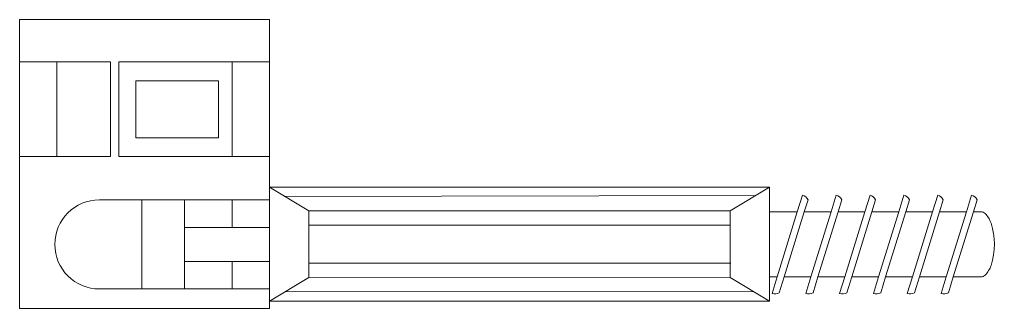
# Model space of a CAD drawing. Header units: centimetres. Extents: x -2268 to 3762, y -1681 to 1458.
# Drawn here: x 1089.074 to 1092.974, y -1432.833 to -1431.676 of the extents above; entities that cross this region are included whole.
import ezdxf

# ---------------------------------------------------------------- set-up
doc = ezdxf.new("R2010")
doc.units = ezdxf.units.CM
for name, color, linetype, lineweight in [('0_Num_Penna__5', 5, 'Continuous', 18), ('0_Num_Penna__6', 6, 'Continuous', 18), ('A-FURN_Num_Penna__252_Num_Penna__252_Num_Penna__3_Num_Penna__252_Num_Penna__252_Num_Penna__252_Num_Penna__252_Num_Penna__252_Num_Penna__252_Num_Penna__252_Num_Penna__252_Num_Penna__252_Num_Penna__252_Num_Penna__252_Num_Penna__5', 5, 'Continuous', 18), ('A-FURN_Num_Penna__252_Num_Penna__252_Num_Penna__3_Num_Penna__252_Num_Penna__252_Num_Penna__252_Num_Penna__252_Num_Penna__252_Num_Penna__252_Num_Penna__252_Num_Penna__252_Num_Penna__252_Num_Penna__252_Num_Penna__252_Num_Penna__6', 6, 'Continuous', 18), ('PDF16_Geometry_Num_Penna__6_Num_Penna__6_Num_Penna__6_Num_Penna__6_Num_Penna__6_Num_Penna__6_Num_Penna__6_Num_Penna__6_Num_Penna__6_Num_Penna__6_Num_Penna__6_Num_Penna__6_Num_Penna__6_Num_Penna__6', 6, 'Continuous', 18), ('PDF2_Geometry_Num_Penna__7_Num_Penna__7_Num_Penna__7_Num_Penna__7_Num_Penna__7_Num_Penna__7_Num_Penna__7_Num_Penna__6', 6, 'Continuous', 18), ('VITE_Num_Penna__5', 5, 'Continuous', 18), ('VITE_Num_Penna__6', 6, 'Continuous', 18)]:
    doc.layers.add(name, color=color, linetype=linetype, lineweight=lineweight)

msp = doc.modelspace()

# ---------------------------------------------------------------- linework, layer by layer
at = {"layer": '0_Num_Penna__5', "color": 6, "ltscale": 0.5}
msp.add_line((1090.0744, -1432.8044), (1090.0744, -1432.8332), dxfattribs=at)
at = {"layer": '0_Num_Penna__6', "color": 6, "linetype": 'Continuous', "lineweight": 18}
for p, q in [((1089.0744, -1432.8332), (1089.0744, -1431.6759)), ((1090.0744, -1432.3473), (1090.0744, -1431.6759)), ((1092.0744, -1432.3473), (1090.0744, -1432.3473)), ((1090.0744, -1432.8332), (1089.0744, -1432.8332))]:
    msp.add_line(p, q, dxfattribs=at)
at = {"layer": 'A-FURN_Num_Penna__252_Num_Penna__252_Num_Penna__3_Num_Penna__252_Num_Penna__252_Num_Penna__252_Num_Penna__252_Num_Penna__252_Num_Penna__252_Num_Penna__252_Num_Penna__252_Num_Penna__252_Num_Penna__252_Num_Penna__252_Num_Penna__5', "color": 5, "linetype": 'Continuous', "lineweight": 18}
for p, q in [((1090.2312, -1432.4425), (1090.2312, -1432.7095)), ((1091.9175, -1432.4425), (1091.9175, -1432.7095)), ((1092.1049, -1432.7063), (1092.1856, -1432.4456)), ((1092.2136, -1432.4456), (1092.1329, -1432.7063)), ((1092.2402, -1432.7063), (1092.3209, -1432.4456)), ((1092.3488, -1432.4456), (1092.2682, -1432.7063)), ((1092.3754, -1432.7063), (1092.4561, -1432.4456)), ((1092.4841, -1432.4456), (1092.4035, -1432.7063)), ((1092.5107, -1432.7063), (1092.5914, -1432.4456)), ((1092.6194, -1432.4456), (1092.5388, -1432.7063)), ((1092.646, -1432.7063), (1092.7267, -1432.4456)), ((1092.7547, -1432.4456), (1092.6741, -1432.7063)), ((1092.7813, -1432.7063), (1092.862, -1432.4456)), ((1092.89, -1432.4456), (1092.8094, -1432.7063))]:
    msp.add_line(p, q, dxfattribs=at)
at = {"layer": 'A-FURN_Num_Penna__252_Num_Penna__252_Num_Penna__3_Num_Penna__252_Num_Penna__252_Num_Penna__252_Num_Penna__252_Num_Penna__252_Num_Penna__252_Num_Penna__252_Num_Penna__252_Num_Penna__252_Num_Penna__252_Num_Penna__252_Num_Penna__6', "color": 6, "linetype": 'Continuous', "lineweight": 18}
for p, q in [((1092.1856, -1432.4456), (1092.2061, -1432.3793)), ((1092.3209, -1432.4456), (1092.3414, -1432.3793)), ((1092.4561, -1432.4456), (1092.4767, -1432.3793)), ((1092.5914, -1432.4456), (1092.612, -1432.3793)), ((1092.7267, -1432.4456), (1092.7473, -1432.3793)), ((1092.862, -1432.4456), (1092.8826, -1432.3793)), ((1092.2284, -1432.3977), (1092.2136, -1432.4456)), ((1092.3637, -1432.3977), (1092.3488, -1432.4456)), ((1092.4989, -1432.3977), (1092.4841, -1432.4456)), ((1092.6342, -1432.3977), (1092.6194, -1432.4456)), ((1092.7695, -1432.3977), (1092.7547, -1432.4456)), ((1092.9048, -1432.3977), (1092.89, -1432.4456)), ((1092.0844, -1432.7726), (1092.1049, -1432.7063)), ((1092.1329, -1432.7063), (1092.1132, -1432.77)), ((1092.2196, -1432.7726), (1092.2402, -1432.7063)), ((1092.2682, -1432.7063), (1092.2485, -1432.7699)), ((1092.3549, -1432.7726), (1092.3754, -1432.7063)), ((1092.4035, -1432.7063), (1092.3838, -1432.77)), ((1092.4902, -1432.7726), (1092.5107, -1432.7063)), ((1092.5388, -1432.7063), (1092.5191, -1432.7699)), ((1092.6255, -1432.7726), (1092.646, -1432.7063)), ((1092.6741, -1432.7063), (1092.6544, -1432.7699)), ((1092.7608, -1432.7726), (1092.7813, -1432.7063)), ((1092.8094, -1432.7063), (1092.7897, -1432.7699))]:
    msp.add_line(p, q, dxfattribs=at)
at = {"layer": 'PDF16_Geometry_Num_Penna__6_Num_Penna__6_Num_Penna__6_Num_Penna__6_Num_Penna__6_Num_Penna__6_Num_Penna__6_Num_Penna__6_Num_Penna__6_Num_Penna__6_Num_Penna__6_Num_Penna__6_Num_Penna__6_Num_Penna__6', "color": 6, "linetype": 'Continuous', "lineweight": 18}
for p, q in [((1092.0744, -1432.3473), (1092.0744, -1432.4456)), ((1092.0744, -1432.7063), (1092.0744, -1432.8044))]:
    msp.add_line(p, q, dxfattribs=at)
at = {"layer": 'PDF2_Geometry_Num_Penna__7_Num_Penna__7_Num_Penna__7_Num_Penna__7_Num_Penna__7_Num_Penna__7_Num_Penna__7_Num_Penna__6', "color": 6, "linetype": 'Continuous', "lineweight": 18, "flags": 128}
for points in [[(1092.2061, -1432.3793, -0.19894), (1092.2284, -1432.3977)], [(1092.3414, -1432.3793, -0.199007), (1092.3637, -1432.3977)], [(1092.4767, -1432.3793, -0.198898), (1092.4989, -1432.3977)], [(1092.612, -1432.3793, -0.198954), (1092.6342, -1432.3977)], [(1092.7473, -1432.3793, -0.19894), (1092.7695, -1432.3977)], [(1092.8826, -1432.3793, -0.199007), (1092.9048, -1432.3977)], [(1092.89, -1432.4456), (1092.9197, -1432.4456, -0.19953), (1092.9366, -1432.4526, -0.116877), (1092.9606, -1432.4914, -0.162888), (1092.9606, -1432.6603, -0.116832), (1092.9367, -1432.6993, -0.198418), (1092.9198, -1432.7063), (1092.8094, -1432.7063)], [(1092.1132, -1432.77, -0.199281), (1092.0844, -1432.7726)], [(1092.2485, -1432.7699, -0.198716), (1092.2196, -1432.7726)], [(1092.3838, -1432.7699, -0.199628), (1092.3549, -1432.7726)], [(1092.5191, -1432.7699, -0.198514), (1092.4902, -1432.7726)], [(1092.6544, -1432.7699, -0.199281), (1092.6255, -1432.7726)], [(1092.7897, -1432.7699, -0.198716), (1092.7608, -1432.7726)]]:
    msp.add_lwpolyline(points, format="xyb", dxfattribs=at)
for points in [[(1092.0744, -1432.4456), (1092.1856, -1432.4456)], [(1092.2136, -1432.4456), (1092.3209, -1432.4456)], [(1092.3488, -1432.4456), (1092.4561, -1432.4456)], [(1092.4841, -1432.4456), (1092.5914, -1432.4456)], [(1092.6194, -1432.4456), (1092.7267, -1432.4456)], [(1092.7547, -1432.4456), (1092.862, -1432.4456)], [(1092.1049, -1432.7063), (1092.0744, -1432.7063)], [(1092.2402, -1432.7063), (1092.1329, -1432.7063)], [(1092.3754, -1432.7063), (1092.2682, -1432.7063)], [(1092.5107, -1432.7063), (1092.4035, -1432.7063)], [(1092.646, -1432.7063), (1092.5388, -1432.7063)], [(1092.7813, -1432.7063), (1092.6741, -1432.7063)]]:
    msp.add_lwpolyline(points, dxfattribs=at)
at = {"layer": 'VITE_Num_Penna__5', "color": 5, "linetype": 'Continuous', "lineweight": 18}
for p, q in [((1090.0744, -1431.6759), (1089.0744, -1431.6759)), ((1089.4383, -1431.8459), (1089.0744, -1431.8459)), ((1089.224, -1431.8459), (1089.224, -1432.2251)), ((1089.4383, -1432.2251), (1089.4383, -1431.8459)), ((1089.4723, -1432.2251), (1089.4723, -1431.8459)), ((1090.0744, -1431.8459), (1089.4723, -1431.8459)), ((1089.9247, -1431.8459), (1089.9247, -1432.2251)), ((1089.5403, -1431.9215), (1089.5403, -1432.1494)), ((1089.8703, -1431.9215), (1089.5403, -1431.9215)), ((1089.8703, -1431.9215), (1089.8703, -1432.1494)), ((1089.8703, -1432.1494), (1089.5403, -1432.1494)), ((1089.4383, -1432.2251), (1089.0744, -1432.2251)), ((1090.0744, -1432.2251), (1089.4723, -1432.2251)), ((1090.0744, -1432.3473), (1090.0744, -1432.8044)), ((1090.2312, -1432.4425), (1090.0744, -1432.3473)), ((1091.9175, -1432.4425), (1092.0744, -1432.3473)), ((1090.135, -1432.3841), (1092.0197, -1432.3805)), ((1090.0744, -1432.3978), (1089.3941, -1432.3978)), ((1089.5641, -1432.755), (1089.5641, -1432.3978)), ((1089.5641, -1432.3978), (1089.7342, -1432.3978)), ((1089.7342, -1432.3978), (1089.7342, -1432.755)), ((1089.9247, -1432.3978), (1089.9247, -1432.5084)), ((1090.2312, -1432.4426), (1091.9175, -1432.4425)), ((1092.0744, -1432.4456), (1092.0744, -1432.7063)), ((1089.7342, -1432.5084), (1090.0744, -1432.5084)), ((1091.9175, -1432.4997), (1090.2312, -1432.4997)), ((1089.7342, -1432.6444), (1090.0744, -1432.6444)), ((1089.9247, -1432.6444), (1089.9247, -1432.755)), ((1090.2312, -1432.652), (1091.9198, -1432.652)), ((1090.2312, -1432.7095), (1090.0744, -1432.8044)), ((1090.2301, -1432.7102), (1091.9175, -1432.7093)), ((1091.9175, -1432.7095), (1092.0744, -1432.8044)), ((1090.0744, -1432.755), (1089.3941, -1432.755)), ((1089.5641, -1432.755), (1089.7342, -1432.755)), ((1092.0095, -1432.7652), (1090.1379, -1432.766))]:
    msp.add_line(p, q, dxfattribs=at)
msp.add_arc((1089.3941, -1432.5764), 0.1786, 90, 270, dxfattribs=at)
at = {"layer": 'VITE_Num_Penna__6', "color": 6, "linetype": 'Continuous', "lineweight": 18}
msp.add_line((1090.0744, -1432.8044), (1092.0744, -1432.8044), dxfattribs=at)

doc.saveas('drawing.dxf')
